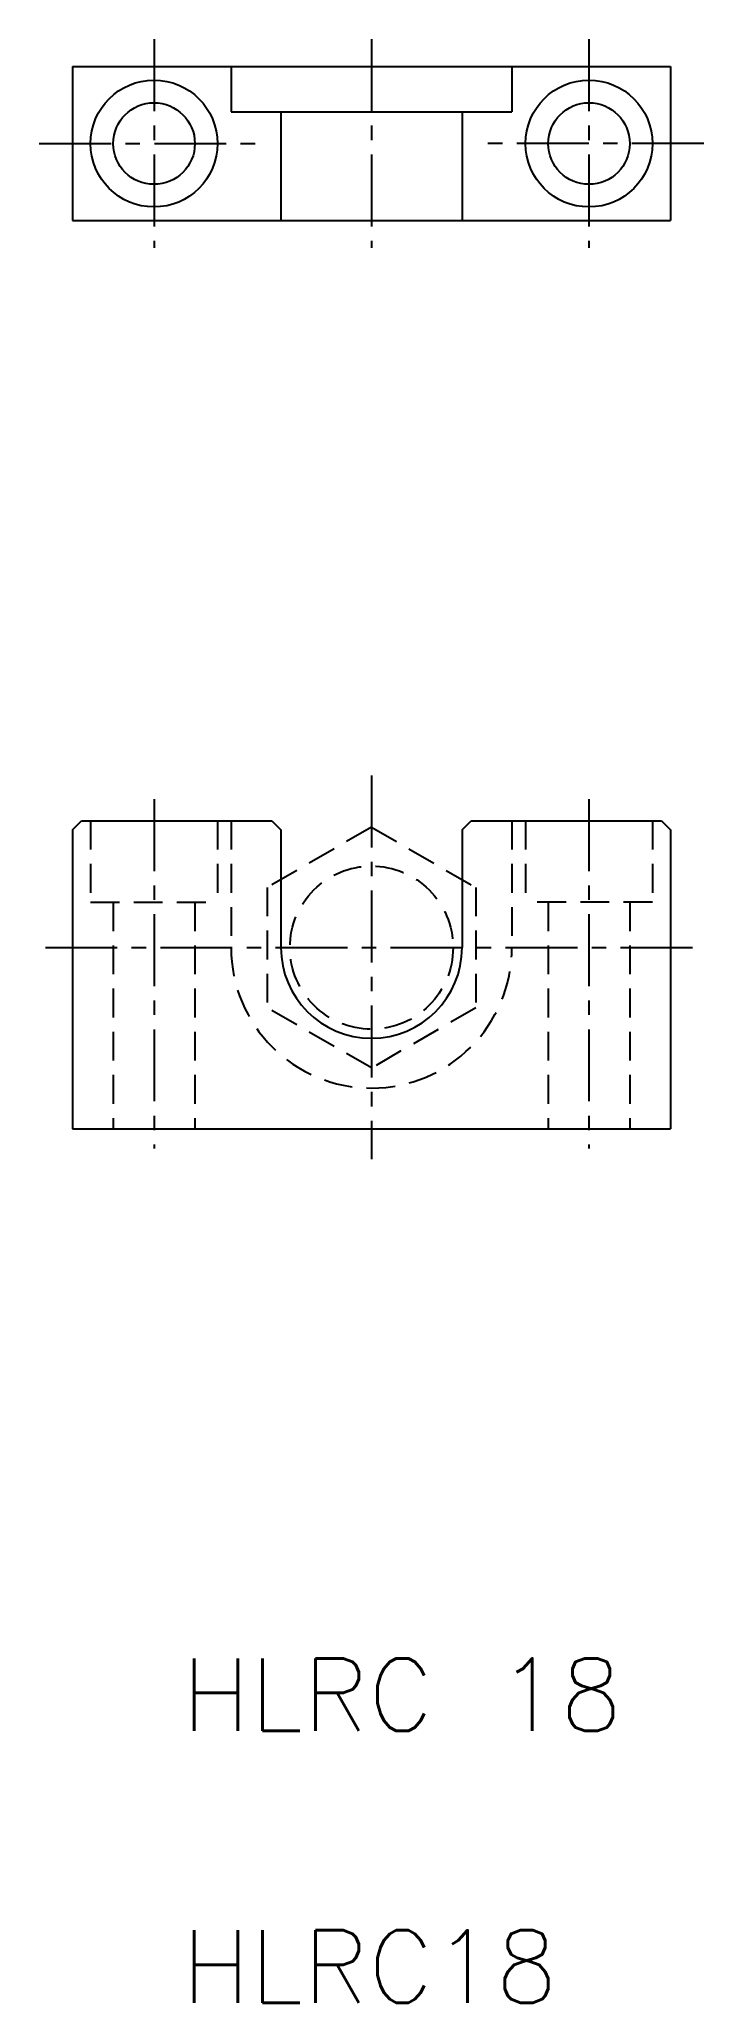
# Model space of a CAD drawing. Extents: x 1476 to 1549, y 56 to 272.
import ezdxf

# ---------------------------------------------------------------- set-up
doc = ezdxf.new("R2010")
doc.units = 0
doc.header["$LTSCALE"] = 0.25
doc.linetypes.add('CENTER', pattern=[50.8, 31.75, -6.35, 6.35, -6.35])
doc.linetypes.add('DASHED', pattern=[19.05, 12.7, -6.35])
doc.layers.get('0').update_dxf_attribs({"linetype": 'CONTINUOUS'})
doc.layers.add('CENTER', color=1, linetype='CENTER')
doc.styles.get("Standard").update_dxf_attribs({"font": 'txt.shx'})

msp = doc.modelspace()

# ---------------------------------------------------------------- linework, layer by layer
for p, q in [((1479.25, 269.37), (1545.25, 269.37)), ((1479.25, 269.37), (1479.25, 252.37)), ((1496.75, 269.37), (1496.75, 264.37)), ((1527.75, 269.37), (1527.75, 264.37)), ((1545.25, 269.37), (1545.25, 252.37)), ((1496.75, 264.37), (1527.75, 264.37)), ((1502.25, 264.37), (1502.25, 252.37)), ((1522.25, 264.37), (1522.25, 252.37)), ((1479.25, 252.37), (1545.25, 252.37)), ((1479.25, 185.16), (1480.25, 186.16)), ((1479.25, 185.16), (1479.25, 152.16)), ((1480.25, 186.16), (1501.25, 186.16)), ((1501.25, 186.16), (1502.25, 185.16)), ((1502.25, 185.16), (1502.25, 172.16)), ((1522.25, 185.16), (1523.25, 186.16)), ((1522.25, 185.16), (1522.25, 172.16)), ((1523.25, 186.16), (1544.25, 186.16)), ((1544.25, 186.16), (1545.25, 185.16)), ((1545.25, 185.16), (1545.25, 152.16)), ((1506.5, 182.12), (1506.5, 182.12)), ((1509.37, 183.78), (1509.37, 183.78)), ((1479.25, 152.16), (1545.25, 152.16))]:
    msp.add_line(p, q)
at = {"color": 3, "linetype": 'DASHED'}
for p, q in [((1481.25, 186.16), (1481.25, 177.16)), ((1495.25, 186.16), (1495.25, 177.16)), ((1496.75, 186.16), (1496.75, 172.16)), ((1512.25, 185.44), (1500.75, 178.8)), ((1512.25, 185.44), (1523.75, 178.8)), ((1527.75, 186.16), (1527.75, 172.16)), ((1529.25, 186.16), (1529.25, 177.16)), ((1543.25, 186.16), (1543.25, 177.16)), ((1500.75, 178.8), (1500.75, 165.52)), ((1523.75, 178.8), (1523.75, 165.52)), ((1481.25, 177.16), (1495.25, 177.16)), ((1483.75, 177.16), (1483.75, 152.16)), ((1492.75, 177.16), (1492.75, 152.16)), ((1543.25, 177.16), (1529.25, 177.16)), ((1531.75, 177.16), (1531.75, 152.16)), ((1540.75, 177.16), (1540.75, 152.16)), ((1512.25, 158.88), (1500.75, 165.52)), ((1523.75, 165.52), (1512.25, 158.88))]:
    msp.add_line(p, q, dxfattribs=at)
for centre, radius in [((1488.25, 260.87), 7), ((1536.25, 260.87), 7), ((1488.25, 260.87), 4.5), ((1536.25, 260.87), 4.5)]:
    msp.add_circle(centre, radius)
msp.add_circle((1512.25, 172.16), 9, dxfattribs=at)
msp.add_arc((1512.25, 172.16), 15.5, 180, 0, dxfattribs=at)
msp.add_arc((1512.25, 172.16), 10, 180, 0)
at = {"layer": 'CENTER', "color": 1, "linetype": 'CENTER'}
for p, q in [((1488.25, 272.37), (1488.25, 249.37)), ((1512.25, 272.37), (1512.25, 249.37)), ((1536.25, 272.37), (1536.25, 249.37)), ((1475.58, 260.87), (1499.86, 260.87)), ((1548.92, 260.87), (1524.64, 260.87)), ((1512.25, 191.16), (1512.25, 148.83)), ((1488.25, 188.54), (1488.25, 149.99)), ((1536.25, 188.54), (1536.25, 149.99)), ((1476.25, 172.16), (1548.25, 172.16))]:
    msp.add_line(p, q, dxfattribs=at)

# ---------------------------------------------------------------- texts
for s, p in [('HLRC 18', (1491.31, 85.75)), ('HLRC18', (1491.31, 55.75))]:
    msp.add_text(s, height=8).set_placement(p)

doc.saveas('drawing.dxf')
